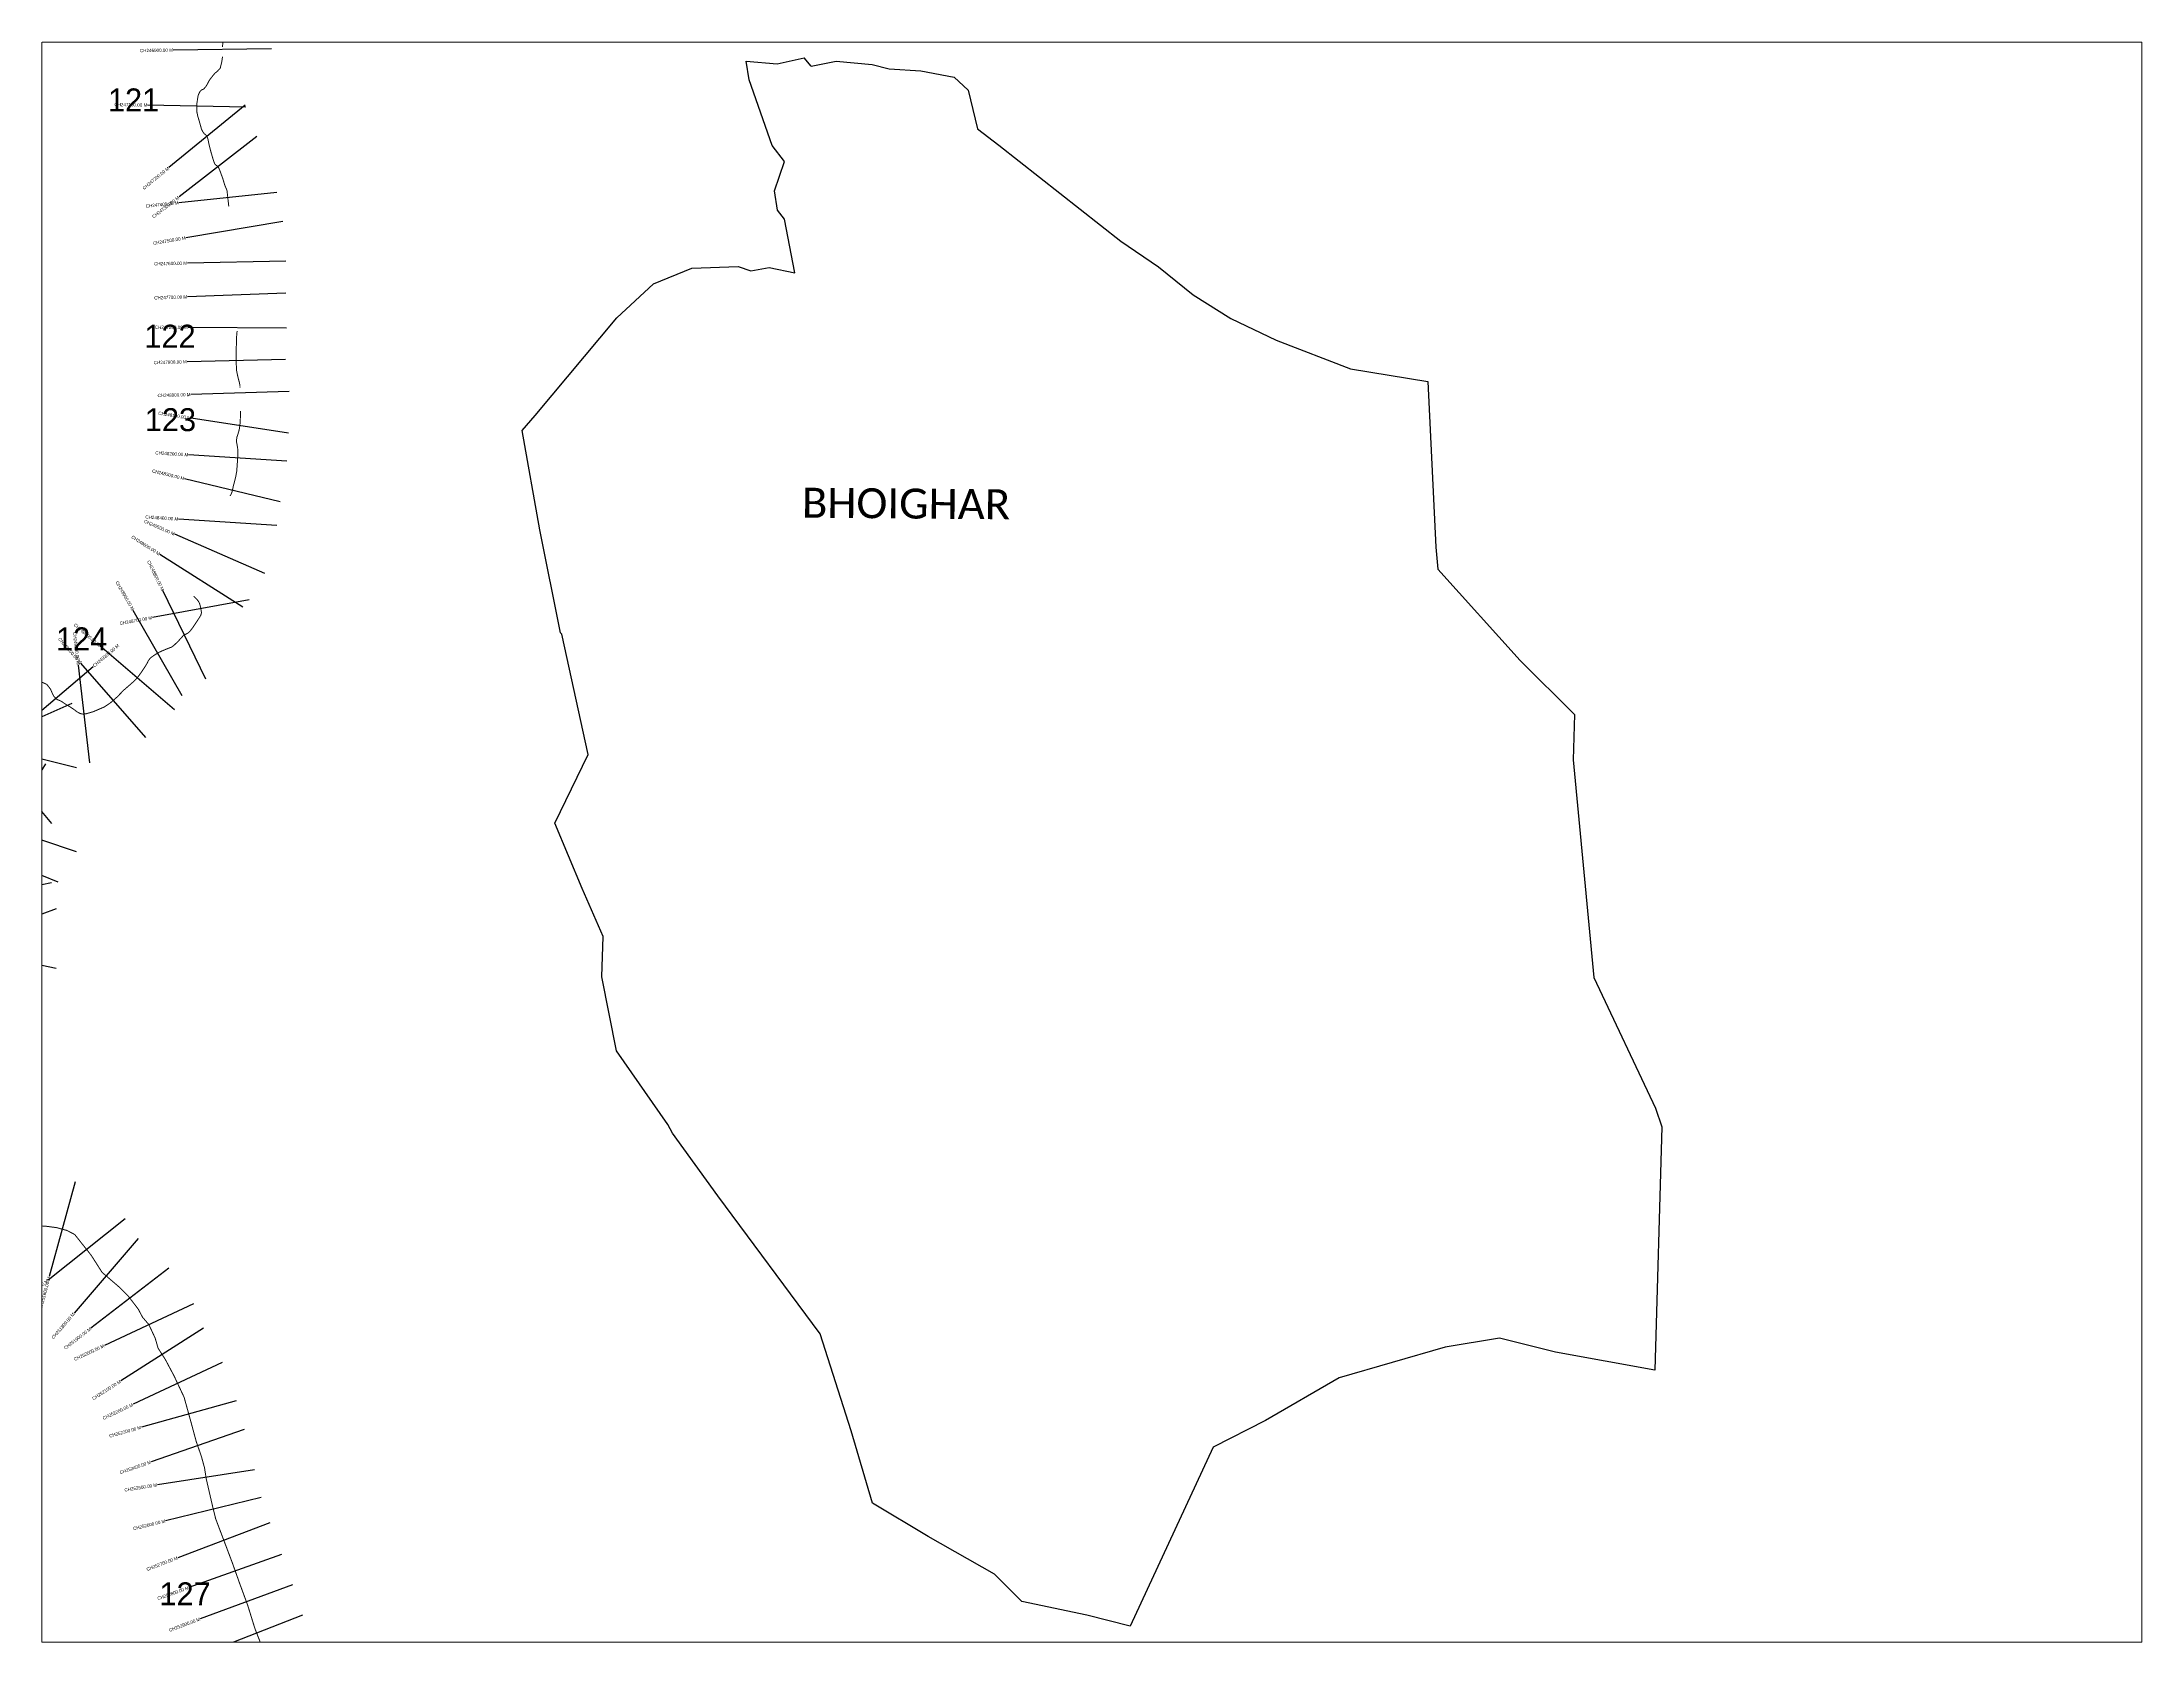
# Paper-space layout 'Global Mapper Layout' of a CAD drawing. Header units: feet, sheet in inches. Extents: x 0 to 10.5, y 0 to 8.
# The model-space entities are those that its viewports show. They can reach past a viewport. Long polylines and large blocks are cut down to what shows.
import ezdxf
from ezdxf.enums import TextEntityAlignment as Align

# ---------------------------------------------------------------- set-up
doc = ezdxf.new("R2010")
doc.units = ezdxf.units.FT
doc.header["$MEASUREMENT"] = 0
for name, color, linetype in [('CS', 134, 'Continuous'), ('CSMark', 6, 'Continuous'), ('NATURALLY PROTECTED', 3, 'Continuous'), ('village', 7, 'Continuous'), ('VILLAGE NAME', 250, 'Continuous')]:
    doc.layers.add(name, color=color, linetype=linetype)

msp = doc.modelspace()

# ---------------------------------------------------------------- linework, layer by layer
at = {"color": 6}
msp.add_lwpolyline([(280240.9, 2045660.6), (280220.2, 2045686)], dxfattribs=at)
at = {"layer": 'CS'}
for p, q in [((278595.9, 2045713.3), (278296, 2045709.1)), ((278517.8, 2045534.7), (278217.9, 2045541.3)), ((278514.9, 2045540.9), (278282.7, 2045350.8)), ((278550.5, 2045445.5), (278313.5, 2045261.6)), ((278611.5, 2045274.6), (278313.1, 2045243.7)), ((278630, 2045186.9), (278334.3, 2045136.7)), ((278638.9, 2045065), (278339, 2045059.4)), ((278639.2, 2044967.4), (278339.4, 2044957)), ((278641.1, 2044861.1), (278341.1, 2044863.3)), ((278637.9, 2044766), (278338, 2044758.7)), ((278649.5, 2044668.1), (278349.6, 2044659)), ((278647.3, 2044540.7), (278350.8, 2044586.6)), ((278642, 2044455.6), (278342.7, 2044474.9)), ((278622.1, 2044331.5), (278330.5, 2044402.2)), ((278575.4, 2044112.8), (278300.4, 2044232.6)), ((278611.5, 2044259.2), (278312.2, 2044278.9)), ((278508.1, 2044009.9), (278255.2, 2044171.2)), ((278395.2, 2043790.7), (278264.6, 2044060.7)), ((278323.5, 2043740.4), (278174.1, 2044000.5)), ((278527.6, 2044032.6), (278232.5, 2043978.8)), ((277853.4, 2043639.7), (277874.7, 2043938.9)), ((278300.1, 2043697.5), (278071.9, 2043892.2)), ((277823.3, 2043634.6), (278051.7, 2043829.2)), ((278041.3, 2043535.5), (278006.6, 2043833.5)), ((278212, 2043613.4), (278014.5, 2043839.3)), ((277986.3, 2043716.4), (277712.1, 2043594.6)), ((278000.7, 2043520.7), (277709.6, 2043592.9)), ((277925.3, 2043350.6), (277737.3, 2043584.4)), ((277906.5, 2043532.5), (277756.5, 2043272.7)), ((278000.7, 2043264.6), (277716.6, 2043360.9)), ((277944.9, 2043171.4), (277668.9, 2043289)), ((277924.6, 2043169.6), (277631.9, 2043103.8)), ((277939, 2043090.4), (277657.1, 2042987.8)), ((277938.7, 2042908.9), (277645.3, 2042971.7)), ((277865.5, 2042749.7), (277642.3, 2042950.3)), ((277867.7, 2042533.8), (277577, 2042459.9)), ((277877.6, 2042403.5), (277577.7, 2042394.6)), ((277852, 2042273.8), (277865, 2041974.1)), ((277997.3, 2042258.2), (277917.8, 2041968.9)), ((278149.3, 2042144.7), (277914.4, 2041958.2)), ((278188.5, 2042085.3), (277993.3, 2041857.6)), ((278282.5, 2041994.5), (278044.8, 2041811.6)), ((278357.7, 2041885.6), (278085.8, 2041758.8)), ((278388.5, 2041812), (278135.6, 2041650.6)), ((278445, 2041706.9), (278173.4, 2041579.5)), ((278487.8, 2041589.6), (278198.7, 2041509.6)), ((278512, 2041502.6), (278228.7, 2041404)), ((278544, 2041379.9), (278247.6, 2041333.9)), ((278563.9, 2041294.8), (278272.4, 2041224.1)), ((278590.4, 2041217.9), (278309.8, 2041111.7)), ((278626.2, 2041121.5), (278343.7, 2041020.7)), ((278659.9, 2041029.1), (278378.4, 2040925.2)), ((278690.1, 2040936.4), (278410.4, 2040827.9))]:
    msp.add_line(p, q, dxfattribs=at)
at = {"layer": 'NATURALLY PROTECTED', "const_width": 3, "flags": 128}
for points in [[(278450.3, 2045770.9), (278450.8, 2045763.3), (278448.9, 2045745.1), (278445.9, 2045718.4)], [(278446.3, 2045689.1), (278443.9, 2045673.1), (278439.2, 2045653.7), (278431.1, 2045645.1), (278423.3, 2045638.8), (278417, 2045631.5), (278409.3, 2045621.5), (278404.6, 2045614.9), (278402, 2045609.7), (278399.3, 2045604.4), (278395.1, 2045597.6), (278388.9, 2045590.4), (278383.2, 2045588.1), (278379.7, 2045585.4), (278376.9, 2045581.7), (278372.6, 2045572.7), (278371, 2045566.3), (278368.1, 2045546.7), (278367.5, 2045522.9), (278371.2, 2045506), (278375.2, 2045492.7), (278378.4, 2045481.7), (278381.7, 2045468.9), (278385.2, 2045461.6), (278389.7, 2045455), (278395.1, 2045450.4), (278398.8, 2045445.8), (278401.5, 2045438.8), (278404.5, 2045423.7), (278411.5, 2045396.3), (278418.8, 2045371.8), (278422.4, 2045362.6), (278426.2, 2045358.2), (278430.3, 2045355.7), (278434.5, 2045350.3), (278438, 2045342.2), (278443, 2045328.3), (278447.2, 2045317), (278452.6, 2045298.6), (278459.7, 2045281.5), (278461.3, 2045268.3), (278462.7, 2045255.4), (278465.4, 2045232.2)], [(278490.7, 2044852.9), (278489.1, 2044835.2), (278488.6, 2044813.1), (278487.5, 2044789.6), (278487.8, 2044766.8), (278488.2, 2044749.7), (278489.3, 2044730.9), (278490.9, 2044722.5), (278493.1, 2044712.6), (278497.3, 2044696.4), (278499.5, 2044685.8), (278499.5, 2044678.7)], [(278500.9, 2044609), (278500.5, 2044584.1), (278499.3, 2044565.7), (278497.1, 2044551.2), (278492.2, 2044534.7), (278490.2, 2044529.4), (278489, 2044521.1), (278489.3, 2044512.2), (278490.3, 2044507.3), (278492.4, 2044494.3), (278493, 2044484), (278492.4, 2044465.3), (278490.7, 2044439.9), (278489.4, 2044423.8), (278486.5, 2044408.4), (278482.8, 2044392.9), (278479.6, 2044381.4), (278477.7, 2044372.4), (278474.6, 2044359.9), (278471.5, 2044353.1), (278469.1, 2044349.4)], [(278358.2, 2044044.2), (278363.5, 2044038.7), (278371, 2044030.6), (278374.9, 2044024.4), (278377.2, 2044018.7), (278379.6, 2044008.5), (278381.3, 2043998.8), (278382, 2043993.2), (278380.1, 2043986.2), (278376.7, 2043980.1), (278356.7, 2043949.9), (278350.5, 2043941.3), (278342.8, 2043932.5), (278332.6, 2043927), (278327.4, 2043924.5), (278311.1, 2043906.5), (278297.2, 2043893.1), (278290.8, 2043888.6), (278280.5, 2043884.6), (278263.8, 2043877.8), (278253.2, 2043873), (278240.8, 2043865.8), (278227.2, 2043856.2), (278220.1, 2043847.7), (278216.5, 2043839.6), (278211.4, 2043831.1), (278199.3, 2043812.8), (278188.5, 2043797.8), (278182.7, 2043791), (278171.4, 2043780.2), (278144.8, 2043757.1), (278124.6, 2043736.3), (278103, 2043717.4), (278085.6, 2043706), (278052.4, 2043691.7), (278030.1, 2043685.2), (278021.6, 2043684.2), (278015.6, 2043685.1), (278010.9, 2043686.7), (278003.3, 2043690.7), (277994.5, 2043697.4), (277985.2, 2043703.7), (277968.9, 2043713.7), (277961.7, 2043718.4), (277956.3, 2043722.3), (277950.9, 2043725.2), (277943.9, 2043727.8), (277938.5, 2043730.7), (277931.6, 2043738.8), (277927.4, 2043746.9), (277921.6, 2043760.6), (277916.3, 2043767.1), (277910.3, 2043774.9), (277895.2, 2043781.8), (277878.6, 2043786.6), (277869.9, 2043788.9), (277860.9, 2043789.6)], [(277818.3, 2042122.2), (277862.4, 2042124.2), (277904.1, 2042123), (277941.3, 2042118), (277971.9, 2042109.6), (277995.5, 2042097.2), (278045.7, 2042034), (278079, 2041981.7), (278130.6, 2041937.4), (278158.1, 2041910.3), (278189.4, 2041869.5), (278202.3, 2041844.9), (278221.4, 2041822.9), (278240.9, 2041781.1), (278249.7, 2041750.6), (278271.9, 2041715.9), (278298.3, 2041666.3), (278329.1, 2041600.8), (278350.1, 2041524.9), (278366.3, 2041465.1), (278381.6, 2041421.1), (278391.3, 2041385.9), (278396.5, 2041352.5), (278414.1, 2041276.1), (278425.1, 2041230.9), (278475.2, 2041098.5), (278498.8, 2041032.3), (278523, 2040966.6), (278544.7, 2040896.5), (278578.7, 2040809)]]:
    msp.add_lwpolyline(points, dxfattribs=at)
at = {"layer": 'village', "color": 6}
for points in [[(282835.2, 2042426.1, 0), (282814.1, 2041683.3, 0), (282511.3, 2041738.4, 0), (282340, 2041781, 0), (282174.5, 2041754, 0), (281851, 2041660.4, 0), (281627.1, 2041530.5, 0), (281467.2, 2041449, 0), (281214.3, 2040902.4, 0), (281081.7, 2040936.5, 0), (280883.6, 2040978.2, 0), (280800.3, 2041061.6, 0), (280598.1, 2041176.6, 0), (280428.8, 2041277.9, 0), (280363.7, 2041498.8, 0), (280269, 2041794.1, 0), (279956.2, 2042215.1, 0), (279818.3, 2042406.5, 0), (279804.6, 2042432.4, 0), (279647.2, 2042657, 0), (279603, 2042883.5, 0), (279607, 2043005.8, 0), (279542.6, 2043152.3, 0), (279460.1, 2043351.3, 0), (279561.5, 2043561.2, 0), (279480.9, 2043928.5, 0), (279476.7, 2043931.7, 0), (279413.4, 2044246.3, 0), (279360.2, 2044548.7, 0), (279399.2, 2044595, 0), (279648.2, 2044893, 0), (279760, 2044996.8, 0), (279877.2, 2045043.7, 0), (280018.5, 2045049.1, 0), (280057, 2045036, 0), (280113.6, 2045046.1, 0), (280191.9, 2045030, 0), (280159.9, 2045193.1, 0), (280138.5, 2045221.3, 0), (280129.6, 2045280.1, 0), (280159.8, 2045369.1, 0), (280122, 2045418.2, 0), (280052.1, 2045618.7, 0), (280042.6, 2045675.9, 0), (280137.9, 2045667, 0), (280220.2, 2045686, 0)], [(280240.9, 2045660.6, 0), (280317.7, 2045675.2, 0), (280427.2, 2045665.5, 0), (280479.1, 2045651.9, 0), (280575.9, 2045645.9, 0), (280677.7, 2045626.4, 0), (280719.9, 2045586.8, 0), (280748.9, 2045468.6, 0), (280814.1, 2045419.6, 0), (281186, 2045126.3, 0), (281301, 2045048.3, 0), (281406.4, 2044963.2, 0), (281521.4, 2044890.5, 0), (281659.4, 2044824.4, 0), (281885.8, 2044737, 0), (282122.3, 2044698.7, 0), (282146.4, 2044193.1, 0), (282152.5, 2044125.9, 0), (282403.5, 2043847.9, 0), (282569.2, 2043682.6, 0), (282565.5, 2043545.2, 0), (282628.4, 2042880.6, 0), (282816, 2042482.8, 0), (282835.2, 2042426.1, 0)]]:
    msp.add_polyline3d(points, dxfattribs=at)

# ---------------------------------------------------------------- texts
at = {"char_height": 70, "attachment_point": 1}
for s, width, insert in [('121', 95.172, (278096.9, 2045592.2)), ('122', 95.172, (278207.9, 2044871.7)), ('123', 95.172, (278209.4, 2044617.1)), ('124', 95.172, (277938.4, 2043948.6)), ('127', 214.982, (278254, 2041036.5))]:
    msp.add_mtext_dynamic_manual_height_columns(s, width=width, gutter_width=1, heights=[0], dxfattribs=dict(at, insert=insert))
at = {"layer": 'CSMark'}
for s, rotation, p in [('CH246900.00 M', 0.80301, (278295, 2045709.1)), ('CH247100.00 M', 358.74365, (278216.9, 2045541.3)), ('CH247200.00 M', 39.30301, (278281.9, 2045350.2)), ('CH247300.00 M', 37.8068, (278312.7, 2045261)), ('CH247400.00 M', 5.90744, (278312.1, 2045243.6)), ('CH247500.00 M', 9.63297, (278333.3, 2045136.6)), ('CH247600.00 M', 1.06495, (278338, 2045059.4)), ('CH247700.00 M', 1.9939, (278338.4, 2044956.9)), ('CH247800.00 M', 359.57179, (278340.1, 2044863.4)), ('CH247900.00 M', 1.39309, (278337, 2044758.7)), ('CH248000.00 M', 1.74893, (278348.6, 2044658.9)), ('CH248100.00 M', 351.20422, (278349.8, 2044586.7)), ('CH248300.00 M', 346.3638, (278329.6, 2044402.5)), ('CH248200.00 M', 356.32464, (278341.7, 2044474.9)), ('CH248500.00 M', 336.4544, (278299.5, 2044233)), ('CH248400.00 M', 356.2406, (278311.2, 2044278.9)), ('CH248600.00 M', 327.47655, (278254.3, 2044171.7)), ('CH248800.00 M', 295.82056, (278264.1, 2044061.6)), ('CH248900.00 M', 299.87441, (278173.6, 2044001.4)), ('CH248700.00 M', 10.33202, (278231.5, 2043978.6)), ('CH249100.00 M', 311.16414, (278013.9, 2043840)), ('CH249200.00 M', 276.65231, (278006.5, 2043834.5)), ('CH249000.00 M', 319.53563, (278071.1, 2043892.9)), ('CH251700.00 M', 38.43848, (277913.6, 2041957.6)), ('CH251600.00 M', 74.63264, (277917.5, 2041968)), ('CH251800.00 M', 49.40091, (277992.7, 2041856.8)), ('CH251900.00 M', 37.58264, (278044, 2041811)), ('CH252000.00 M', 24.98766, (278084.9, 2041758.4)), ('CH252100.00 M', 32.55399, (278134.8, 2041650)), ('CH252200.00 M', 25.14321, (278172.5, 2041579)), ('CH252300.00 M', 15.46048, (278197.7, 2041509.3)), ('CH252400.00 M', 19.19209, (278227.8, 2041403.7)), ('CH252500.00 M', 8.83098, (278246.6, 2041333.7)), ('CH252600.00 M', 13.64508, (278271.4, 2041223.8)), ('CH252700.00 M', 20.73154, (278308.9, 2041111.4)), ('CH252800.00 M', 19.64072, (278342.7, 2041020.4)), ('CH252900.00 M', 20.24717, (278377.5, 2040924.9)), ('CH253000.00 M', 21.203, (278409.5, 2040827.6))]:
    msp.add_text(s, height=10, rotation=rotation, dxfattribs=at).set_placement(p, align=Align.MIDDLE_RIGHT)
for s, rotation, p in [('CH249400.00 M', 85.91617, (277874.8, 2043939.9)), ('CH249300.00 M', 40.42518, (278052.4, 2043829.8)), ('CH251500.00 M', 272.48811, (277865.1, 2041973.1))]:
    msp.add_text(s, height=10, rotation=rotation, dxfattribs=at).set_placement(p, align=Align.MIDDLE_LEFT)
at = {"layer": 'VILLAGE NAME', "insert": (280213.5, 2044374.7), "char_height": 91.425, "attachment_point": 1, "rotation": 359.54421}
msp.add_mtext_dynamic_manual_height_columns('{\\fCalibri|b0|i0|c0|p34;BHOIGHAR}', width=798.716, gutter_width=457.1, heights=[0], dxfattribs=at)

psp = doc.layouts.new('Global Mapper Layout')

# ---------------------------------------------------------------- viewports
at = {"layer": '0'}
psp.add_viewport(center=(5.25, 4), size=(10.5, 8), view_center_point=(281097.717, 2043294.218), view_height=4879.26405, dxfattribs=at)

doc.saveas('drawing.dxf')
